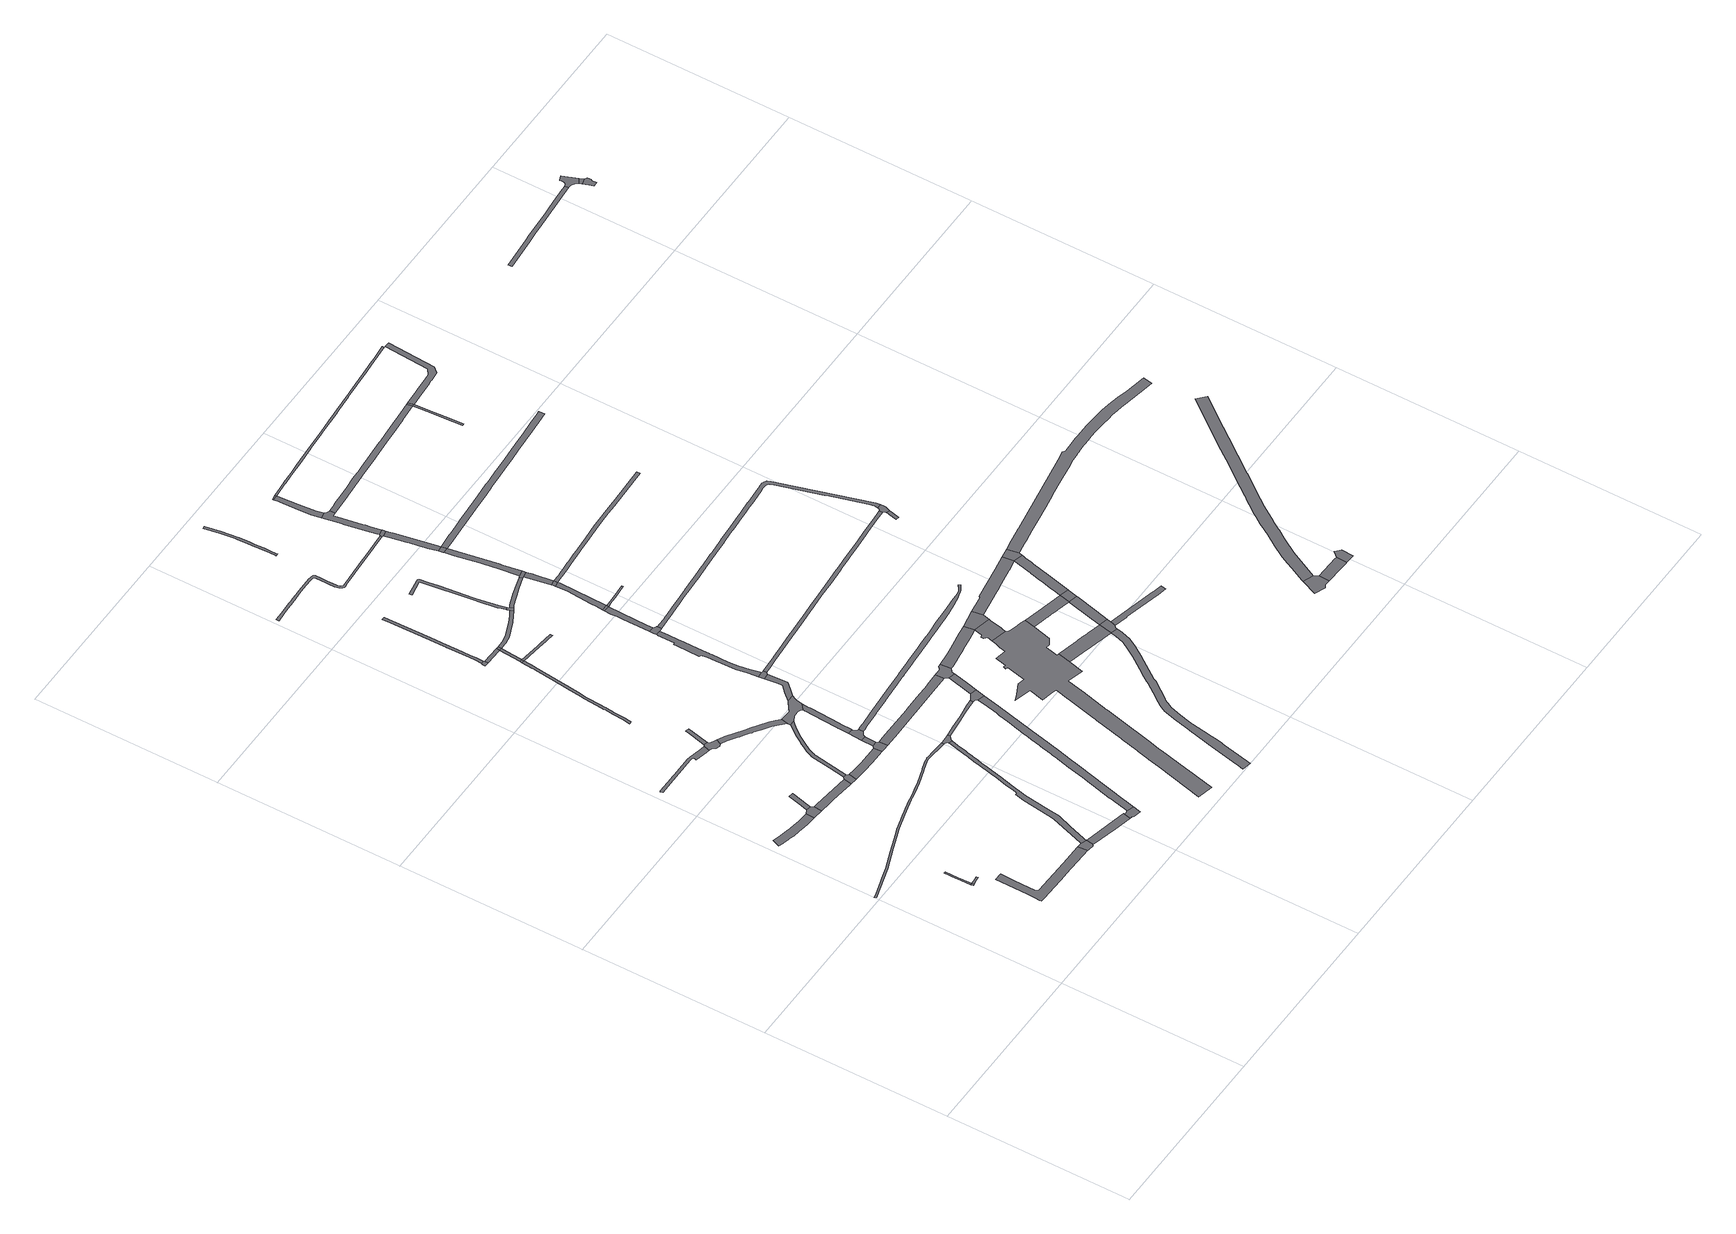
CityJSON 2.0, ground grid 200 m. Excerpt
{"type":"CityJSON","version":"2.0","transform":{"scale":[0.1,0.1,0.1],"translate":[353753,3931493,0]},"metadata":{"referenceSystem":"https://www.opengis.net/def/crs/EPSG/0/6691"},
"CityObjects":{
"road1":{"type":"Road","geometry":[{"type":"MultiSurface","lod":"1","boundaries":[[[0,1,2,3]]]}]},
"road2":{"type":"Road","attributes":{"RoadStructureAttribute.sectionType":"1"},"geometry":[{"type":"MultiSurface","lod":"1","boundaries":[[[4,5,6,7,8,9,0,3]]]}]},
"road3":{"type":"Road","attributes":{"RoadStructureAttribute.sectionType":"1"},"geometry":[{"type":"MultiSurface","lod":"1","boundaries":[[[2,10,11,12,13,3]]]}]},
"road4":{"type":"Road","attributes":{"RoadStructureAttribute.sectionType":"1"},"geometry":[{"type":"MultiSurface","lod":"1","boundaries":[[[14,15,16,17,18,19,20,21,22,23,24,25,26,27,28,29,30,31,32,33,34,35]]]}]},
"road5":{"type":"Road","attributes":{"RoadStructureAttribute.sectionType":"1"},"geometry":[{"type":"MultiSurface","lod":"1","boundaries":[[[36,37,38,39,40,41,42,43,44,45,46,47,48,49,50]]]}]},
"road6":{"type":"Road","geometry":[{"type":"MultiSurface","lod":"1","boundaries":[[[51,52,53,27,26,54]]]}]},
"road7":{"type":"Road","attributes":{"RoadStructureAttribute.sectionType":"1"},"geometry":[{"type":"MultiSurface","lod":"1","boundaries":[[[52,55,56,57,58,53]]]}]},
"road8":{"type":"Road","attributes":{"RoadStructureAttribute.sectionType":"1"},"geometry":[{"type":"MultiSurface","lod":"1","boundaries":[[[59,60,61,62,63,64,65,66,67,68,69,70,71,72,73,74,75,76,77,78,79,80,81,82,83,84,85,86,87,88,89,90,91,92,93,94,95,96,97,98,99,100,101,102,103,104,105,106,107,108,109,110,111]]]}]},
"road9":{"type":"Road","attributes":{"RoadStructureAttribute.sectionType":"1"},"geometry":[{"type":"MultiSurface","lod":"1","boundaries":[[[112,113,114,115,116,117,118,119,120,121,122,123,124,125,126,127,128,129,130,131]]]}]},
"road10":{"type":"Road","attributes":{"RoadStructureAttribute.sectionType":"1"},"geometry":[{"type":"MultiSurface","lod":"1","boundaries":[[[132,133,134,135,136,137,138,139,140,141,142,51,54]]]}]},
"road11":{"type":"Road","geometry":[{"type":"MultiSurface","lod":"1","boundaries":[[[143,144,145,146,147,50,49,148]]]}]},
"road12":{"type":"Road","geometry":[{"type":"MultiSurface","lod":"1","boundaries":[[[141,140,149,150,151,152]]]}]},
"road13":{"type":"Road","attributes":{"RoadStructureAttribute.sectionType":"1"},"geometry":[{"type":"MultiSurface","lod":"1","boundaries":[[[145,153,154,155,156,157,158,146]]]}]},
"road14":{"type":"Road","geometry":[{"type":"MultiSurface","lod":"1","boundaries":[[[159,160,161,162,163,164,165,166,120,119,167,168,169]]]}]},
"road15":{"type":"Road","attributes":{"RoadStructureAttribute.sectionType":"1"},"geometry":[{"type":"MultiSurface","lod":"1","boundaries":[[[164,170,171,172,173,165]]]}]},
"road16":{"type":"Road","attributes":{"RoadStructureAttribute.sectionType":"1"},"geometry":[{"type":"MultiSurface","lod":"1","boundaries":[[[174,175,176,150,149,177,178,179,180,181,182,183,184]]]}]},
"road17":{"type":"Road","attributes":{"RoadStructureAttribute.sectionType":"1"},"geometry":[{"type":"MultiSurface","lod":"1","boundaries":[[[185,186,187,188,189,190,191,192,193,194,195,196,197,198,199,200,201,202,203,204,205,206,207,208,209,210,211,212,213,214,215,216,217,218,219,220,221,222,223,224,225,226,227,228,229,230,231,232,233,147,146]]]}]},
"road18":{"type":"Road","geometry":[{"type":"MultiSurface","lod":"1","boundaries":[[[234,155,154,235,236,237,238,239,240]]]}]},
"road19":{"type":"Road","attributes":{"RoadStructureAttribute.sectionType":"1"},"geometry":[{"type":"MultiSurface","lod":"1","boundaries":[[[151,241,242,243,244,245,246,247,248,249,250,251,252,253,254,255,256,257,258,259,260,152]]]}]},
"road20":{"type":"Road","attributes":{"RoadStructureAttribute.sectionType":"1"},"geometry":[{"type":"MultiSurface","lod":"1","boundaries":[[[160,261,262,263,264,265,266,267,268,269,270,271,272,273,274,275,276,277,278,279,161]]]}]},
"road21":{"type":"Road","geometry":[{"type":"MultiSurface","lod":"1","boundaries":[[[183,280,281,282,283,284,285,184]]]}]},
"road22":{"type":"Road","attributes":{"RoadStructureAttribute.sectionType":"1"},"geometry":[{"type":"MultiSurface","lod":"1","boundaries":[[[286,285,284,287]]]}]},
"road23":{"type":"Road","geometry":[{"type":"MultiSurface","lod":"1","boundaries":[[[288,289,290,291,292,293,294]]]}]},
"road24":{"type":"Road","geometry":[{"type":"MultiSurface","lod":"1","boundaries":[[[295,296,297,298,299,300,301,302,303,304,305,306,307,308,309,286,287]]]}]},
"road25":{"type":"Road","attributes":{"RoadStructureAttribute.sectionType":"1"},"geometry":[{"type":"MultiSurface","lod":"1","boundaries":[[[310,311,312,313,314,315,316,317,318,319,320,321,322,323,324,325,326,327,328,329,330,331,332,333,334,335,336,337,338,339,340,341,342,343,344,345,346,339]]]}]},
"road26":{"type":"Road","attributes":{"RoadStructureAttribute.sectionType":"1"},"geometry":[{"type":"MultiSurface","lod":"1","boundaries":[[[347,348,349,288,294]]]}]},
"road27":{"type":"Road","geometry":[{"type":"MultiSurface","lod":"1","boundaries":[[[346,350,310,339]]]}]},
"road28":{"type":"Road","attributes":{"RoadStructureAttribute.sectionType":"1"},"geometry":[{"type":"MultiSurface","lod":"1","boundaries":[[[289,351,352,353,354,355,356,357,358,359,360,361,362,363,364,365,366,367,368,369,290]]]}]},
"road29":{"type":"Road","attributes":{"RoadStructureAttribute.sectionType":"1"},"geometry":[{"type":"MultiSurface","lod":"1","boundaries":[[[308,370,371,372,373,374,375,376,377,378,379,380,381,382,383,384,385,386,387,309]]]}]},
"road30":{"type":"Road","attributes":{"RoadStructureAttribute.sectionType":"1"},"geometry":[{"type":"MultiSurface","lod":"1","boundaries":[[[350,346,388,389,390,391,348]]]}]},
"road31":{"type":"Road","geometry":[{"type":"MultiSurface","lod":"1","boundaries":[[[392,393,272,271,250,249,394,395,396,397,398,399,400,380,379,401,402,403,404]]]}]},
"road32":{"type":"Road","geometry":[{"type":"MultiSurface","lod":"1","boundaries":[[[405,406,407,408,409,410,411,210,209,412,413,414,415,416,59,111]]]}]},
"road33":{"type":"Road","geometry":[{"type":"MultiSurface","lod":"1","boundaries":[[[348,391,417,418,419,349]]]}]},
"road34":{"type":"Road","attributes":{"RoadStructureAttribute.sectionType":"1"},"geometry":[{"type":"MultiSurface","lod":"1","boundaries":[[[420,421,422,423,424,425,426,427,428,429,430,431,432,433,434,435,436,437,438,439,440,441,442,443,444,445,446,447,240,239,448,449,450,451,452,453,454,455,456,457,458,459,460]]]}]},
"road35":{"type":"Road","attributes":{"RoadStructureAttribute.sectionType":"1"},"geometry":[{"type":"MultiSurface","lod":"1","boundaries":[[[403,461,462,463,464,465,466,467,468,469,470,404]]]}]},
"road36":{"type":"Road","attributes":{"RoadStructureAttribute.sectionType":"1"},"geometry":[{"type":"MultiSurface","lod":"1","boundaries":[[[471,472,473,474,475,476,477,417,391,478,479,480,481,482,483,484,485,486]]]}]},
"road37":{"type":"Road","attributes":{"RoadStructureAttribute.sectionType":"1"},"geometry":[{"type":"MultiSurface","lod":"1","boundaries":[[[487,488,489,490,491,492,493,494,495,496,283,282,497,498,499,500,501,502,503,504]]]}]},
"road38":{"type":"Road","attributes":{"RoadStructureAttribute.sectionType":"1"},"geometry":[{"type":"MultiSurface","lod":"1","boundaries":[[[413,505,506,507,508,509,510,511,512,513,514,414]]]}]},
"road39":{"type":"Road","geometry":[{"type":"MultiSurface","lod":"1","boundaries":[[[515,516,517,466,465,518,519,520]]]}]},
"road40":{"type":"Road","attributes":{"RoadStructureAttribute.sectionType":"1"},"geometry":[{"type":"MultiSurface","lod":"1","boundaries":[[[521,522,523,524,525,526,527,528,529,530,531,532,533,534,535,536,537,538,539,540,541,542,543,544,545,546,547,548,549,550,551,552,553,554,555,556,557,558,559,560,561,562,563,564,565,566,567,568,569,570,571,572,573,574,575,576,577,578,579,580,581,582,583,584,585]]]}]},
"road41":{"type":"Road","attributes":{"RoadStructureAttribute.sectionType":"1"},"geometry":[{"type":"MultiSurface","lod":"1","boundaries":[[[586,587,588,589,590,591,592,593,594,595,596,597,598,599,600,601,602,603,604,605,606,607,608,609,610,611,612,613,614,517,516]]]}]},
"road42":{"type":"Road","attributes":{"RoadStructureAttribute.sectionType":"1"},"geometry":[{"type":"MultiSurface","lod":"1","boundaries":[[[615,616,617,618,619,620,621,622,623,624,625,626,627,628,629,630,631,632,633,634,635,636]]]}]},
"road43":{"type":"Road","geometry":[{"type":"MultiSurface","lod":"1","boundaries":[[[637,636,635,638,471,486,639,640]]]}]},
"road44":{"type":"Road","geometry":[{"type":"MultiSurface","lod":"1","boundaries":[[[641,642,643,644,510,509,645,646,647,648,649,420,460]]]}]},
"road45":{"type":"Road","geometry":[{"type":"MultiSurface","lod":"1","boundaries":[[[650,651,600,599,652,653,654,655,656,657,658]]]}]},
"road46":{"type":"Road","attributes":{"RoadStructureAttribute.sectionType":"1"},"geometry":[{"type":"MultiSurface","lod":"1","boundaries":[[[659,660,661,662,663,664,665,666,667,668,669,670,671,672,673,674,675,676,677,678,679,680,681,682,683]]]}]},
"road47":{"type":"Road","attributes":{"RoadStructureAttribute.sectionType":"1"},"geometry":[{"type":"MultiSurface","lod":"1","boundaries":[[[657,684,685,686,687,688,689,658]]]}]},
"road48":{"type":"Road","attributes":{"RoadStructureAttribute.sectionType":"1"},"geometry":[{"type":"MultiSurface","lod":"1","boundaries":[[[642,641,690,691,692]]]}]},
"road49":{"type":"Road","attributes":{"RoadStructureAttribute.sectionType":"1"},"geometry":[{"type":"MultiSurface","lod":"1","boundaries":[[[693,694,695,696,697,698,699,637,640,700,701,702,703,704,705]]]}]},
"road50":{"type":"Road","geometry":[{"type":"MultiSurface","lod":"1","boundaries":[[[706,686,685,707]]]}]},
"road51":{"type":"Road","geometry":[{"type":"MultiSurface","lod":"1","boundaries":[[[708,709,710,711,712,713,714,715,716,717,718,719,720,721,722,723,724,725,726,727,728,729,730,731,732,733,734,735,736,737,738,739,740,741,742,743,744,745,746,747,748,749,750,751,752,753,754,755,756,757,758,759,760,761,762,763,764,765,766,767,768,769]]]}]},
"road52":{"type":"Road","geometry":[{"type":"MultiSurface","lod":"1","boundaries":[[[692,691,770,771,772,773,774,775,776,487,504]]]}]},
"road53":{"type":"Road","attributes":{"RoadStructureAttribute.sectionType":"1"},"geometry":[{"type":"MultiSurface","lod":"1","boundaries":[[[777,778,779,780,781,782,783,784,706,707,785,786,787,788]]]}]},
"road54":{"type":"Road","attributes":{"RoadStructureAttribute.sectionType":"1"},"geometry":[{"type":"MultiSurface","lod":"1","boundaries":[[[789,790,791,792,793,794,795,796,797,798,799,800,801,802,803,804,805,806,807,808,809,810,811,812,813,814,815,816,817,818,819,820,821,822,823,824,825,826,827,828,829,830,831,832,833,834,835,836,837,838,839,840,841,842,843,844,845,846,847,848,849,850,851,303,302]]]}]},
"road55":{"type":"Road","attributes":{"RoadStructureAttribute.sectionType":"1"},"geometry":[{"type":"MultiSurface","lod":"1","boundaries":[[[852,853,854,855,856,857,858,859,707,685]]]}]},
"road56":{"type":"Road","geometry":[{"type":"MultiSurface","lod":"1","boundaries":[[[787,860,861,862,788]]]}]},
"road57":{"type":"Road","attributes":{"RoadStructureAttribute.sectionType":"1"},"geometry":[{"type":"MultiSurface","lod":"1","boundaries":[[[860,863,864,865,866,861]]]}]},
"road58":{"type":"Road","geometry":[{"type":"MultiSurface","lod":"1","boundaries":[[[867,866,865,868,869,693,705]]]}]},
"road59":{"type":"Road","attributes":{"RoadStructureAttribute.sectionType":"1"},"geometry":[{"type":"MultiSurface","lod":"1","boundaries":[[[870,871,872,873,874,875,876,869,868,877,878,879,880,881]]]}]},
"road60":{"type":"Road","attributes":{"RoadStructureAttribute.sectionType":"1"},"geometry":[{"type":"MultiSurface","lod":"1","boundaries":[[[882,883,884,885,886,887,888,889,890,891,892,893,894,895,896,897,898,899,900,901,902,903,904,905,906,907,908,909,910,911,912,913,914,915,916,917,918,919,920,921,922,923,924,925,926,927,928,929,930,931,932,933]]]}]},
"road61":{"type":"Road","geometry":[{"type":"MultiSurface","lod":"1","boundaries":[[[934,935,936,870,881,937]]]}]},
"road62":{"type":"Road","attributes":{"RoadStructureAttribute.sectionType":"1"},"geometry":[{"type":"MultiSurface","lod":"1","boundaries":[[[938,939,940,941,942,943,944,945,946,947,948,949,950,951,934,937]]]}]},
"road63":{"type":"Road","geometry":[{"type":"MultiSurface","lod":"1","boundaries":[[[584,943,942,952,953,585]]]}]},
"road64":{"type":"Road","geometry":[{"type":"MultiSurface","lod":"1","boundaries":[[[954,955,956,957,772,771,958,959,960,961,962,963,964,965,966,967,968]]]}]},
"road65":{"type":"Road","geometry":[{"type":"MultiSurface","lod":"1","boundaries":[[[952,969,970,971,972,973,974,975,976,977,978,979,980,981,982,983,984,985,986,987,988,953]]]}]},
"road66":{"type":"Road","attributes":{"RoadStructureAttribute.sectionType":"1"},"geometry":[{"type":"MultiSurface","lod":"1","boundaries":[[[989,990,991,992,993,980,979,994,995,996,997,998,999,1000]]]}]},
"road67":{"type":"Road","geometry":[{"type":"MultiSurface","lod":"1","boundaries":[[[1001,1000,999,1002]]]}]},
"road68":{"type":"Road","geometry":[{"type":"MultiSurface","lod":"1","boundaries":[[[1003,1004,1005,1006,1007,1008,713,712,1009,1010,1011,1012,968]]]}]},
"road69":{"type":"Road","attributes":{"RoadStructureAttribute.sectionType":"1"},"geometry":[{"type":"MultiSurface","lod":"1","boundaries":[[[519,1013,1014,1015,1016,1017,1018,1019,1020,1021,1022,1023,1024,1025,1026,1027,1028,1029,1030,1031,1032,1033,1034,1035,1036,1037,1038,1039,1040,1041,1042,1043,1044,1045,1046,1047,1048,1049,1050,1051,1052,1053,1054,1055,1056,1057,1058,1059,520]]]}]},
"road70":{"type":"Road","geometry":[{"type":"MultiSurface","lod":"1","boundaries":[[[1012,1060,1061,954,968]]]}]},
"road71":{"type":"Road","attributes":{"RoadStructureAttribute.sectionType":"1"},"geometry":[{"type":"MultiSurface","lod":"1","boundaries":[[[1062,1063,1064,1065,1066,1067,1068,763,762,1069,1070,1071,1072,906]]]}]},
"road72":{"type":"Road","attributes":{"RoadStructureAttribute.sectionType":"1"},"geometry":[{"type":"MultiSurface","lod":"1","boundaries":[[[1073,1074,1075,1076,1077,1078,1079,1080,1081,1082,1083,1084,1085,1086,1087,1088,1089,1090,1091,1092,1093,1094,1095,1096,1097,1098,1099,1100,1101,1102,1103,1104,1105,1106,1107,1108,1109,1110,653,652,1111,1112,1113,1114,1115,1116,1117,1118,1119,1120,1121,1122,1123,1124,1125,1126,1127,1128,1129,1130,1131,1132,1133,1134,1135,1136,1137,1138,1139,1140,1141,1142,1143,1144,1145,1146,1147,1148,1149,1150,1151,1152,1153,1154,1155,1156]]]}]},
"road73":{"type":"Road","attributes":{"RoadStructureAttribute.sectionType":"1"},"geometry":[{"type":"MultiSurface","lod":"1","boundaries":[[[1157,1158,1159,1160,1161,1162,1163,1164,1165,1166,1167,1168,1169,1170,1171,1172,1173,1174,1175,1176,1177,1178,1179,1180,1181,1182,1183,1184,1185,1186,1187,860,787]]]}]},
"road74":{"type":"Road","geometry":[{"type":"MultiSurface","lod":"1","boundaries":[[[1062,906,905,1188,1189,1190,1191,1192,1193,1194,1195]]]}]},
"road75":{"type":"Road","attributes":{"RoadStructureAttribute.sectionType":"1"},"geometry":[{"type":"MultiSurface","lod":"1","boundaries":[[[768,1196,1197,1198,1199,1200,1201,1202,1203,1204,1205,769]]]}]},
"road76":{"type":"Road","attributes":{"RoadStructureAttribute.sectionType":"1"},"geometry":[{"type":"MultiSurface","lod":"1","boundaries":[[[1206,1207,1208,1203,1209,1210,1211,1212,1062,1195]]]}]},
"road77":{"type":"Road","attributes":{"RoadStructureAttribute.sectionType":"1"},"geometry":[{"type":"MultiSurface","lod":"1","boundaries":[[[1213,1214,1215,1216,1217,1061,1060,1218,1219,1220,1221,1222,1223,1224]]]}]},
"road78":{"type":"Road","attributes":{"RoadStructureAttribute.sectionType":"1"},"geometry":[{"type":"MultiSurface","lod":"1","boundaries":[[[1225,1226,1227,1228,1229,1230,1231,1232,1233,1234,1235,1236,1237,1238,1239,1240,1241,1242,1243,1244,1245,1246,1247,1248,976,975,1249,1250,1251,1252,1253,1254,1255,1256,1257,1258,1259,1260,1225,1261,1262,1263,1264,1265,1266,1267]]]}]},
"road79":{"type":"Road","geometry":[{"type":"MultiSurface","lod":"1","boundaries":[[[1204,1203,1208,1268,1269,1270]]]}]},
"road80":{"type":"Road","attributes":{"RoadStructureAttribute.sectionType":"1"},"geometry":[{"type":"MultiSurface","lod":"1","boundaries":[[[1271,1272,1273,1274,1275,1276,1277,1278,1279,1280,1281,1282,1283,1284,1285,1286,1287,1288,1289,1290,1291,1292,1293,1294,1295,1296,1297,1298,1299,1300,1301,1302,1303,1304,1305,1306,1307,1308,1309,937,881]]]}]},
"road81":{"type":"Road","attributes":{"RoadStructureAttribute.sectionType":"1"},"geometry":[{"type":"MultiSurface","lod":"1","boundaries":[[[1310,1311,1312,1313,1314,1315,1316,1317,1318,1194,1193]]]}]},
"road82":{"type":"Road","attributes":{"RoadStructureAttribute.sectionType":"1"},"geometry":[{"type":"MultiSurface","lod":"1","boundaries":[[[1319,1320,1321,1322,1323,1324,1325,1326,1327,1328,1204,1270,1329,1330,1331,1332,1333,1334,1335,1224]]]}]},
"road83":{"type":"Road","attributes":{"RoadStructureAttribute.sectionType":"1"},"geometry":[{"type":"MultiSurface","lod":"1","boundaries":[[[1336,1337,1338,1339,1340,1341,1342,1343,1344,1345,1346,1347,1348,1349,1350,1351,1352,1353,1354,1355,1356,1357,1002,999,1358,1359,1360,1361,1362,1363,1364,1365,1366,1367,1368,1369,1370,1371,1372,1373,1374,1375,1376,1377,1378,1379,1380,1381]]]}]},
"road84":{"type":"Road","geometry":[{"type":"MultiSurface","lod":"1","boundaries":[[[1213,1224,1335,1382,1383]]]}]},
"road85":{"type":"Road","attributes":{"RoadStructureAttribute.sectionType":"1"},"geometry":[{"type":"MultiSurface","lod":"1","boundaries":[[[1384,1385,1386,1387,1388,1389]]]}]},
"road86":{"type":"Road","geometry":[{"type":"MultiSurface","lod":"1","boundaries":[[[1155,1390,1391,1392,1393,1037,1036,1394,1395,1396,1389,1388,1397,1398,1399,1156]]]}]},
"road87":{"type":"Road","geometry":[{"type":"MultiSurface","lod":"1","boundaries":[[[1400,1226,1225,1267]]]}]},
"road88":{"type":"Road","geometry":[{"type":"MultiSurface","lod":"1","boundaries":[[[1401,1402,1403,1404,1405,1406,1407]]]}]},
"road89":{"type":"Road","attributes":{"RoadStructureAttribute.sectionType":"1"},"geometry":[{"type":"MultiSurface","lod":"1","boundaries":[[[1405,1408,1409,1410,1411,1412,1413,1414,1406]]]}]},
"road90":{"type":"Road","attributes":{"RoadStructureAttribute.sectionType":"1"},"geometry":[{"type":"MultiSurface","lod":"1","boundaries":[[[1415,1416,1417,1418,1419,1420,1421,1422,1423,1424,1425,1426,1427,1428,1429,1430,1400,1267]]]}]},
"road91":{"type":"Road","geometry":[{"type":"MultiSurface","lod":"1","boundaries":[[[1431,1432,1413,1412,1433,1434]]]}]},
"road92":{"type":"Road","attributes":{"RoadStructureAttribute.sectionType":"1"},"geometry":[{"type":"MultiSurface","lod":"1","boundaries":[[[1382,1435,1436,1437,1438,1439,1440,1441,1442,1443,1444,1445,1446,1447,1448,1449,1450,1451,1452,1453,1454,1455,1456,1457,1458,1459,1460,1461,1462,1463,1464,1465,1466,1467,1468,1469,1470,1471,1472,1473,1474,1475,1476,1477,1478,1479,1480,1481,1482,1483,1484,1383]]]}]},
"road93":{"type":"Road","attributes":{"RoadStructureAttribute.sectionType":"1"},"geometry":[{"type":"MultiSurface","lod":"1","boundaries":[[[1485,1486,1487,1488,1489,1490,1491,1492,1493,1494,1495,1496,1497,1498,1499,1500,1501,1502,1503,1504,1505,1506,1507,1508,1509,1510,1511,1512,1513,1514,1515,1516,1517,1518,1519,1520,1521,1522,1523,1524,1525,1526,1527,1528,1529,1530,1531,1532,1533,1534,1535,1536,1537,1538,1401,1407]]]}]},
"road94":{"type":"Road","attributes":{"RoadStructureAttribute.sectionType":"1"},"geometry":[{"type":"MultiSurface","lod":"1","boundaries":[[[1539,1540,1541,1542,1543,1544,1545,1546,1547,1548,1549,1550,1551,1552,1553]]]}]},
"road95":{"type":"Road","geometry":[{"type":"MultiSurface","lod":"1","boundaries":[[[1554,1555,1556,1557,1558,1559,1560,1561,1562,1539,1553,1563,1564,1565,1566,1567]]]}]},
"road96":{"type":"Road","attributes":{"RoadStructureAttribute.sectionType":"1"},"geometry":[{"type":"MultiSurface","lod":"1","boundaries":[[[1554,1567,1568,1569]]]}]},
"road97":{"type":"Road","geometry":[{"type":"MultiSurface","lod":"1","boundaries":[[[1568,1570,1571,1572,1573,1574,1575,1576,1577,1578,1579,1569]]]}]}
},
"vertices":[
[620,1377,0],[626,1353,0],[644,1357,0],[638,1380,0],
[632,1538,0],[631,1668,0],[619,1668,0],[613,1669,0],[614,1537,0],[616,1485,0],
[690,1367,0],[735,1372,0],[732,1390,0],[675,1384,0],
[87,3154,0],[139,3137,0],[173,3128,0],[203,3120,0],[224,3115,0],[277,3102,0],[345,3091,0],[381,3085,0],[421,3079,0],[467,3074,0],[497,3072,0],[504,3071,0],[566,3065,0],[569,3153,0],[534,3157,0],[455,3165,0],[390,3174,0],[339,3182,0],[300,3191,0],[268,3198,0],[189,3217,0],[120,3236,0],
[1306,799,0],[902,809,0],[874,834,0],[877,1072,0],[880,1218,0],[800,1221,0],[794,863,0],[793,795,0],[792,732,0],[792,712,0],[831,711,0],[1180,702,0],[1208,702,0],[1566,693,0],[1556,793,0],
[686,3140,0],[668,3165,0],[619,3177,0],[678,3054,0],
[678,3204,0],[726,3397,0],[678,3409,0],[638,3253,0],
[2009,2569,0],[1863,2578,0],[1798,2582,0],[1771,2584,0],[1760,2581,0],[1716,2575,0],[1632,2546,0],[1619,2542,0],[1458,2490,0],[1362,2466,0],[1328,2458,0],[1264,2445,0],[1237,2439,0],[1233,2438,0],[1117,2409,0],[1049,2392,0],[1043,2391,0],[975,2372,0],[849,2337,0],[798,2317,0],[797,2316,0],[574,2233,0],[375,2159,0],[280,2132,0],[267,2128,0],[208,2111,0],[42,2060,0],[18,2056,0],[8,2056,0],[15,2033,0],[35,2039,0],[378,2141,0],[630,2236,0],[827,2309,0],[834,2311,0],[847,2316,0],[872,2325,0],[1046,2372,0],[1049,2373,0],[1243,2422,0],[1268,2427,0],[1287,2432,0],[1342,2445,0],[1458,2472,0],[1617,2523,0],[1623,2525,0],[1723,2557,0],[1759,2563,0],[1770,2563,0],[1807,2561,0],[1831,2559,0],[1936,2548,0],[2008,2544,0],
[228,4428,0],[580,4429,0],[600,4425,0],[622,4420,0],[614,4385,0],[745,4356,0],[751,4353,0],[777,4346,0],[796,4411,0],[728,4427,0],[615,4453,0],[606,4455,0],[582,4458,0],[482,4458,0],[340,4458,0],[323,4458,0],[231,4458,0],[99,4458,0],[86,4451,0],[99,4428,0],
[697,3052,0],[777,3043,0],[787,3042,0],[809,3040,0],[862,3034,0],[919,3026,0],[993,3018,0],[1095,3007,0],[1120,3004,0],[1129,3090,0],[733,3135,0],
[1640,681,0],[1647,689,0],[1657,689,0],[1667,769,0],[1611,792,0],[1579,688,0],
[1193,2996,0],[1210,3082,0],[1193,3104,0],[1154,3109,0],
[1938,619,0],[2121,574,0],[2139,647,0],[2144,660,0],[1957,704,0],[1932,710,0],
[874,4293,0],[901,4305,0],[928,4360,0],[917,4365,0],[866,4389,0],[854,4416,0],[815,4426,0],[813,4419,0],[796,4340,0],[820,4332,0],[835,4306,0],
[884,4541,0],[912,4654,0],[873,4663,0],[856,4594,0],
[1609,3066,0],[1394,3067,0],[1283,3076,0],[1240,2992,0],[1252,2991,0],[1254,2990,0],[1314,2985,0],[1447,2980,0],[1561,2979,0],[1624,2979,0],[1612,3066,0],
[1673,790,0],[1681,812,0],[1742,992,0],[1795,1151,0],[1817,1308,0],[1846,1523,0],[1860,1582,0],[1873,1633,0],[1890,1704,0],[1930,1876,0],[1931,1881,0],[1935,1895,0],[1974,2064,0],[1984,2106,0],[1986,2115,0],[2000,2172,0],[2014,2233,0],[2016,2240,0],[2031,2302,0],[2037,2326,0],[2043,2352,0],[2056,2410,0],[2059,2425,0],[2061,2431,0],[2081,2500,0],[2042,2511,0],[2039,2485,0],[1993,2302,0],[1984,2264,0],[1981,2250,0],[1961,2166,0],[1954,2137,0],[1942,2086,0],[1936,2058,0],[1926,2019,0],[1920,1994,0],[1908,1940,0],[1900,1905,0],[1870,1781,0],[1846,1681,0],[1840,1654,0],[1833,1636,0],[1832,1633,0],[1813,1636,0],[1789,1533,0],[1747,1239,0],[1737,1166,0],[1616,808,0],[1614,801,0],
[2151,642,0],[2138,570,0],[2140,575,0],[2165,558,0],[2243,539,0],[2264,628,0],[2187,646,0],
[1253,3476,0],[1256,3495,0],[1257,3497,0],[1259,3502,0],[1282,3566,0],[1344,3666,0],[1377,3719,0],[1448,3812,0],[1508,3877,0],[1458,3878,0],[1420,3837,0],[1364,3759,0],[1350,3738,0],[1326,3700,0],[1301,3660,0],[1270,3610,0],[1250,3577,0],[1224,3513,0],[1220,3504,0],[1185,3283,0],
[966,4274,0],[1055,4216,0],[1077,4201,0],[1119,4172,0],[1170,4138,0],[1179,4131,0],[1180,4130,0],[1196,4120,0],[1258,4078,0],[1343,4019,0],[1458,3917,0],[1470,3987,0],[1429,4026,0],[1384,4067,0],[1221,4176,0],[1181,4203,0],[1006,4320,0],[998,4326,0],[997,4326,0],
[1629,2979,0],[1644,2978,0],[1711,2978,0],[1712,3068,0],[1690,3089,0],[1634,3086,0],
[1641,3214,0],[1697,3211,0],
[632,6716,0],[625,6724,0],[595,6724,0],[588,6718,0],[584,6680,0],[592,6679,0],[631,6678,0],
[1701,3229,0],[1704,3236,0],[1709,3241,0],[1715,3247,0],[1723,3252,0],[1731,3258,0],[1740,3263,0],[1743,3264,0],[1740,3314,0],[1730,3314,0],[1729,3314,0],[1718,3323,0],[1710,3337,0],[1705,3360,0],[1649,3363,0],
[803,6411,0],[792,6296,0],[791,6280,0],[789,6260,0],[765,6036,0],[750,5908,0],[746,5880,0],[726,5725,0],[720,5677,0],[705,5484,0],[703,5456,0],[702,5436,0],[692,5348,0],[686,5236,0],[674,5155,0],[701,5152,0],[713,5233,0],[720,5346,0],[722,5367,0],[729,5434,0],[731,5455,0],[733,5479,0],[735,5511,0],[747,5674,0],[761,5778,0],[773,5877,0],[793,6033,0],[818,6284,0],[819,6293,0],[830,6409,0],[1058,6379,0],[1093,6375,0],[1246,6358,0],[1249,6385,0],[1097,6402,0],[1061,6407,0],[834,6436,0],
[801,6673,0],[827,6672,0],[830,6709,0],
[805,6438,0],
[629,6814,0],[627,6870,0],[626,6964,0],[624,7051,0],[625,7100,0],[625,7111,0],[624,7114,0],[623,7126,0],[619,7308,0],[608,7806,0],[580,7806,0],[583,7714,0],[591,7334,0],[595,7138,0],[595,7120,0],[595,7114,0],[598,7011,0],[599,6900,0],[600,6814,0],
[1707,3388,0],[1712,3484,0],[1712,3486,0],[1713,3502,0],[1726,3720,0],[1733,3839,0],[1733,3844,0],[1734,3857,0],[1734,3860,0],[1738,3930,0],[1678,3882,0],[1677,3862,0],[1677,3860,0],[1665,3655,0],[1656,3502,0],[1655,3481,0],[1655,3475,0],[1651,3399,0],
[835,6436,0],[845,6548,0],[855,6651,0],[856,6672,0],
[1687,4051,0],[1590,3981,0],[1519,3886,0],[1555,3905,0],[1567,3909,0],[1587,3912,0],[1631,3910,0],[1646,3906,0],[1660,3902,0],[1749,3997,0],[1756,4018,0],[1777,4056,0],[1700,4060,0],
[2017,2544,0],[2026,2540,0],[2029,2536,0],[2034,2532,0],[2038,2527,0],[2041,2521,0],[2042,2516,0],[2087,2520,0],[2121,2549,0],[2120,2576,0],[2119,2576,0],[2051,2572,0],
[856,6709,0],[836,6709,0],[831,6709,0],
[2651,2570,0],[2651,2565,0],[2622,2445,0],[2598,2339,0],[2587,2295,0],[2585,2287,0],[2562,2195,0],[2541,2109,0],[2540,2103,0],[2527,2050,0],[2511,1985,0],[2497,1929,0],[2487,1887,0],[2461,1778,0],[2457,1764,0],[2452,1743,0],[2426,1634,0],[2420,1610,0],[2413,1580,0],[2369,1402,0],[2327,1226,0],[2304,1134,0],[2285,1053,0],[2283,1047,0],[2242,879,0],[2241,872,0],[2231,832,0],[2190,663,0],[2268,644,0],[2313,843,0],[2314,849,0],[2362,1035,0],[2382,1115,0],[2448,1382,0],[2465,1454,0],[2500,1597,0],[2554,1818,0],[2569,1883,0],[2587,1959,0],[2682,2374,0],[2724,2554,0],
[1790,4070,0],[1841,4124,0],[1902,4189,0],[1893,4308,0],[1886,4403,0],[1825,4394,0],[1832,4335,0],[1841,4258,0],[1840,4210,0],[1778,4144,0],
[1303,6864,0],[1283,6851,0],[1244,6827,0],[1164,6789,0],[1150,6782,0],[1003,6724,0],[927,6710,0],[877,6673,0],[921,6673,0],[928,6673,0],[1011,6687,0],[1089,6718,0],[1161,6746,0],[1192,6762,0],[1259,6796,0],[1322,6833,0],
[2710,3079,0],[2559,3073,0],[2558,3073,0],[2374,3072,0],[2195,3071,0],[2183,3071,0],[2012,3069,0],[1998,3069,0],[1829,3070,0],[1765,3069,0],[1764,2977,0],[1836,2978,0],[2019,2979,0],[2201,2981,0],[2206,2981,0],[2387,2982,0],[2565,2983,0],[2714,2987,0],
[2335,2572,0],[2388,2578,0],[2423,2584,0],[2539,2598,0],[2605,2601,0],[2602,2632,0],[2536,2625,0],[2419,2610,0],[2385,2604,0],[2231,2588,0],
[1897,4459,0],[1879,4464,0],[1817,4457,0],[1892,4415,0],[1906,4425,0],[1904,4460,0],
[1177,8369,0],[1134,8366,0],[756,8341,0],[742,8351,0],[736,8356,0],[731,8363,0],[729,8368,0],[726,8381,0],[724,8402,0],[723,8450,0],[723,8506,0],[724,8593,0],[724,8622,0],[723,8634,0],[722,8639,0],[717,8645,0],[713,8649,0],[708,8652,0],[697,8656,0],[689,8657,0],[653,8659,0],[563,8659,0],[482,8658,0],[419,8656,0],[356,8652,0],[351,8652,0],[342,8651,0],[317,8650,0],[314,8650,0],[289,8649,0],[145,8643,0],[110,8642,0],[55,8640,0],[57,8610,0],[147,8616,0],[226,8619,0],[290,8622,0],[344,8626,0],[353,8627,0],[421,8631,0],[482,8633,0],[563,8634,0],[653,8634,0],[672,8633,0],[677,8632,0],[687,8628,0],[694,8621,0],[698,8611,0],[699,8606,0],[699,8593,0],[698,8506,0],[698,8450,0],[699,8401,0],[701,8377,0],[705,8360,0],[710,8350,0],[718,8339,0],[726,8331,0],[742,8321,0],[757,8321,0],[775,8323,0],[1135,8346,0],[1146,8347,0],[1474,8370,0],[1471,8390,0],
[1852,4578,0],[1836,4692,0],[1827,4802,0],[1826,4978,0],[1826,4997,0],[1826,5002,0],[1824,5054,0],[1824,5080,0],[1824,5138,0],[1824,5281,0],[1824,5346,0],[1821,5450,0],[1820,5502,0],[1819,5544,0],[1770,5544,0],[1770,5530,0],[1763,5531,0],[1767,5348,0],[1767,5346,0],[1747,5346,0],[1747,5295,0],[1747,5062,0],[1767,5054,0],[1775,4989,0],[1776,4939,0],[1777,4800,0],[1786,4687,0],[1799,4601,0],[1803,4569,0],
[1303,6985,0],[1266,7217,0],[1264,7233,0],[1222,7596,0],[1208,7697,0],[1206,7712,0],[1197,7782,0],[1194,7789,0],[1190,7793,0],[1184,7796,0],[1176,7798,0],[1162,7796,0],[989,7767,0],[994,7739,0],[1170,7770,0],[1241,7203,0],[1245,7178,0],[1274,6977,0],[1285,6941,0],[1290,6923,0],[1297,6898,0],[1324,6907,0],
[1334,6884,0],[1299,6887,0],[1336,6842,0],[1353,6852,0],
[2748,2657,0],[2678,2673,0],[2661,2662,0],[2614,2633,0],[2629,2595,0],[2637,2592,0],[2642,2587,0],[2647,2581,0],[2650,2574,0],
[1770,5576,0],[1771,5564,0],[1861,5547,0],[1857,5597,0],[1845,5601,0],[1837,5606,0],[1830,5613,0],[1826,5619,0],[1770,5619,0],
[710,9667,0],[727,9511,0],[729,9488,0],[733,9370,0],[735,9299,0],[735,9293,0],[739,9219,0],[742,9176,0],[742,9079,0],[742,9070,0],[765,9074,0],[769,9074,0],[769,9082,0],[769,9177,0],[767,9208,0],[767,9220,0],[762,9294,0],[762,9303,0],[762,9307,0],[760,9385,0],[756,9489,0],[754,9514,0],[738,9671,0],[705,9836,0],[678,9830,0],
[1823,5694,0],[1834,6112,0],[1771,6115,0],[1767,6039,0],[1768,5979,0],[1769,5911,0],
[2773,2767,0],[2813,2933,0],[2745,2949,0],
[1710,7015,0],[1704,7013,0],[1574,6975,0],[1526,6958,0],[1511,6953,0],[1366,6902,0],[1358,6897,0],[1360,6856,0],[1374,6864,0],[1381,6869,0],[1559,6932,0],[1585,6941,0],[1720,6981,0],
[1772,6138,0],[1835,6135,0],
[3689,2757,0],[3622,2773,0],[3561,2790,0],[3537,2797,0],[3527,2820,0],[3356,2862,0],[3356,2859,0],[3344,2810,0],[3326,2759,0],[3310,2688,0],[3187,2712,0],[3158,2590,0],[3130,2596,0],[3123,2568,0],[3149,2560,0],[3099,2351,0],[3023,2367,0],[2899,2308,0],[2829,2276,0],[2975,2240,0],[3011,2231,0],[2971,2067,0],[3080,2040,0],[3144,2025,0],[3104,1862,0],[3100,1846,0],[3023,1532,0],[3019,1513,0],[3016,1503,0],[2939,1188,0],[2935,1171,0],[2888,977,0],[2884,963,0],[2859,859,0],[2852,829,0],[2818,693,0],[2693,182,0],[2860,144,0],[2932,458,0],[2936,476,0],[3007,792,0],[3014,821,0],[3040,926,0],[3091,1133,0],[3095,1150,0],[3095,1151,0],[3172,1465,0],[3177,1488,0],[3179,1495,0],[3256,1809,0],[3260,1825,0],[3299,1987,0],[3301,1993,0],[3472,1950,0],[3511,2110,0],[3545,2250,0],[3522,2255,0],[3556,2392,0],[3593,2386,0],[3664,2431,0],[3713,2627,0],[3742,2744,0],
[2822,2970,0],[2857,2999,0],[2844,3110,0],[2816,3107,0],[2790,3083,0],[2742,3080,0],[2736,3080,0],
[1798,6546,0],[1794,6483,0],[1780,6268,0],[1777,6254,0],[1775,6208,0],[1774,6188,0],[1774,6178,0],[1774,6176,0],[1835,6150,0],[1847,6657,0],[1846,6678,0],[1794,6666,0],
[1768,3266,0],[1816,3269,0],[1835,3270,0],[1991,3282,0],[2015,3284,0],[2171,3295,0],[2173,3295,0],[2181,3296,0],[2358,3310,0],[2365,3310,0],[2539,3324,0],[2543,3324,0],[2549,3325,0],[2722,3336,0],[2724,3337,0],[2821,3343,0],[2904,3349,0],[2989,3355,0],[3081,3362,0],[3170,3368,0],[3267,3376,0],[3356,3383,0],[3418,3388,0],[3426,3388,0],[3550,3405,0],[3659,3425,0],[3685,3432,0],[3719,3441,0],[3745,3451,0],[3764,3463,0],[3805,3490,0],[3794,3507,0],[3753,3479,0],[3736,3469,0],[3713,3460,0],[3690,3455,0],[3670,3452,0],[3653,3453,0],[3633,3452,0],[3619,3451,0],[3448,3440,0],[3443,3439,0],[3353,3433,0],[3344,3432,0],[3264,3426,0],[3167,3418,0],[3097,3413,0],[3078,3412,0],[2985,3405,0],[2901,3399,0],[2892,3399,0],[2719,3386,0],[2708,3385,0],[2540,3374,0],[2535,3374,0],[2354,3360,0],[2170,3345,0],[2012,3334,0],[1992,3333,0],[1986,3332,0],[1832,3320,0],[1813,3319,0],[1768,3316,0],
[1864,6116,0],[1871,6116,0],[1963,6120,0],[2124,6133,0],[2122,6151,0],[1962,6137,0],[1864,6134,0],[1852,6134,0],
[1844,6718,0],[1787,6707,0],[1791,6685,0],
[1813,6920,0],[1811,6930,0],[1801,6992,0],[1735,6980,0],
[1729,6981,0],[1794,7032,0],[1728,7021,0],
[1606,7773,0],[1625,7667,0],[1625,7666,0],[1663,7474,0],[1664,7468,0],[1703,7227,0],[1725,7051,0],[1758,7238,0],[1757,7256,0],[1756,7259,0],[1682,7678,0],[1665,7775,0],
[3340,154,0],[3353,219,0],[3376,323,0],[3381,348,0],[3385,363,0],[3397,428,0],[3408,487,0],[3424,590,0],[3448,727,0],[3452,745,0],[3484,883,0],[3522,1005,0],[3552,1063,0],[3576,1100,0],[3581,1106,0],[3653,1201,0],[3732,1307,0],[3745,1335,0],[3890,1534,0],[3915,1567,0],[4004,1701,0],[4057,1792,0],[4089,1895,0],[4101,1959,0],[4028,1977,0],[4016,1913,0],[3987,1822,0],[3941,1740,0],[3892,1668,0],[3882,1653,0],[3853,1610,0],[3783,1514,0],[3722,1431,0],[3680,1373,0],[3667,1346,0],[3593,1246,0],[3546,1184,0],[3515,1143,0],[3487,1100,0],[3466,1059,0],[3458,1044,0],[3453,1034,0],[3411,903,0],[3373,734,0],[3366,705,0],[3293,389,0],[3289,371,0],[3240,145,0],[3227,84,0],[3214,24,0],[3214,22,0],[3307,2,0],
[1595,7825,0],[1603,7782,0],[1604,7778,0],[1655,7837,0],
[1646,7877,0],[1564,8307,0],[1555,8354,0],[1553,8367,0],[1552,8373,0],[1490,8363,0],[1492,8354,0],[1493,8347,0],[1501,8308,0],[1535,8131,0],[1539,8109,0],[1556,8013,0],[1556,8010,0],[1573,7931,0],
[1545,8410,0],[1484,8399,0],
[3372,3186,0],[3277,3171,0],[3073,3138,0],[3001,3129,0],[2883,2999,0],[2958,3008,0],[3037,3018,0],[3058,3021,0],[3105,3028,0],[3155,3035,0],[3289,3057,0],[3314,3061,0],[3324,3063,0],[3330,3064,0],[3390,3074,0],
[1542,8424,0],[1520,8541,0],[1513,8581,0],[1508,8607,0],[1463,8854,0],[1457,8892,0],[1497,8895,0],[1493,8956,0],[1472,8960,0],[1456,8970,0],[1444,8985,0],[1378,8973,0],[1395,8881,0],[1411,8796,0],[1421,8738,0],[1437,8651,0],[1453,8567,0],[1453,8563,0],[1459,8533,0],[1479,8426,0],
[1342,9420,0],[1343,9408,0],[1349,9270,0],[1351,9245,0],[1359,9074,0],[1436,9007,0],[1425,9066,0],[1407,9248,0],[1402,9297,0],[1396,9384,0],[1391,9474,0],[1338,9470,0],
[1337,9484,0],[1389,9493,0],
[3385,3053,0],[3373,3003,0],[3368,2982,0],[3343,2971,0],[3339,2945,0],[3370,2918,0],[3533,2849,0],[3538,2878,0],[3571,3016,0],[3574,3030,0],
[1984,4431,0],[2089,4438,0],[2097,4439,0],[2276,4452,0],[2407,4462,0],[2456,4466,0],[2463,4466,0],[2639,4480,0],[2813,4493,0],[2821,4494,0],[2862,4497,0],[2893,4500,0],[3005,4508,0],[3183,4520,0],[3362,4533,0],[3371,4533,0],[3395,4535,0],[3543,4546,0],[3553,4547,0],[3724,4559,0],[3871,4570,0],[3912,4574,0],[4093,4587,0],[4204,4595,0],[4202,4630,0],[4091,4622,0],[3909,4609,0],[3795,4600,0],[3721,4594,0],[3540,4581,0],[3368,4568,0],[3359,4568,0],[3353,4567,0],[3180,4555,0],[3002,4542,0],[2890,4534,0],[2867,4533,0],[2859,4532,0],[2818,4529,0],[2644,4515,0],[2637,4514,0],[2453,4501,0],[2441,4500,0],[2278,4488,0],[2274,4487,0],[2099,4474,0],[2086,4473,0],
[3593,3107,0],[3574,3220,0],
[4061,2125,0],[3918,2160,0],[3902,2163,0],[3862,2173,0],[3791,2190,0],[3779,2193,0],[3564,2245,0],[3679,2067,0],[3696,2063,0],[3715,2058,0],[3986,1988,0],
[4272,4714,0],[4000,5638,0],[4000,5639,0],[3984,5685,0],[3972,5719,0],[3951,5732,0],[3929,5738,0],[3928,5739,0],[3891,5741,0],[3858,5736,0],[3822,5734,0],[3748,5728,0],[3650,5720,0],[3645,5720,0],[3511,5709,0],[3455,5705,0],[3304,5694,0],[3275,5692,0],[3107,5679,0],[3094,5678,0],[2931,5666,0],[2914,5664,0],[2898,5663,0],[2747,5651,0],[2729,5650,0],[2554,5638,0],[2551,5638,0],[2387,5626,0],[2377,5625,0],[2368,5625,0],[2278,5618,0],[2185,5611,0],[2013,5598,0],[2006,5597,0],[1969,5595,0],[1894,5593,0],[1873,5594,0],[1864,5596,0],[2009,5558,0],[2018,5558,0],[2188,5572,0],[2197,5572,0],[2281,5579,0],[2371,5585,0],[2416,5588,0],[2426,5589,0],[2553,5598,0],[2559,5598,0],[2732,5610,0],[2737,5611,0],[2750,5611,0],[2902,5623,0],[2917,5624,0],[2931,5626,0],[3097,5639,0],[3108,5639,0],[3274,5652,0],[3278,5652,0],[3307,5654,0],[3449,5664,0],[3458,5665,0],[3514,5669,0],[3599,5676,0],[3653,5680,0],[3752,5688,0],[3825,5694,0],[3870,5697,0],[3885,5698,0],[3909,5697,0],[3921,5696,0],[3928,5694,0],[3934,5691,0],[3938,5689,0],[3942,5686,0],[3947,5680,0],[3951,5673,0],[3956,5662,0],[3966,5631,0],[4103,5166,0],[4108,5148,0],[4225,4752,0],[4233,4698,0],[4230,4664,0],[4277,4668,0],
[1867,6679,0],[1922,6683,0],[1930,6683,0],[2041,6691,0],[2104,6696,0],[2233,6706,0],[2287,6710,0],[2306,6712,0],[2468,6724,0],[2650,6739,0],[2770,6743,0],[2837,6745,0],[2945,6749,0],[3356,6764,0],[3429,6767,0],[3428,6802,0],[3022,6787,0],[2943,6784,0],[2793,6779,0],[2765,6778,0],[2658,6774,0],[2647,6774,0],[2465,6759,0],[2305,6747,0],[2285,6745,0],[2231,6741,0],[2128,6733,0],[2101,6731,0],[2038,6726,0],[1953,6720,0],[1927,6718,0],
[4107,1976,0],[4110,1984,0],[4116,1992,0],[4122,1997,0],[4129,1999,0],[4133,2000,0],[4147,2058,0],[4158,2101,0],
[3840,2599,0],[3890,2585,0],[3894,2584,0],[3931,2575,0],[3951,2570,0],[4001,2558,0],[4015,2555,0],[4157,2521,0],[4185,2635,0],[3911,2702,0],
[4192,2243,0],[4251,2484,0],[4254,2497,0],[4153,2504,0],[4141,2452,0],[4098,2280,0],[4062,2132,0],
[4310,3351,0],[4144,3324,0],[3921,3288,0],[3775,3264,0],[3764,3251,0],[3745,3132,0],[3910,3159,0],[3929,3162,0],[4017,3176,0],[4196,3206,0],[4200,3206,0],[4330,3228,0],
[3035,9010,0],[3023,9068,0],[2849,9056,0],[2848,9056,0],[2765,9050,0],[2672,9042,0],[2660,9041,0],[2498,9029,0],[2490,9029,0],[2480,9028,0],[2478,9028,0],[2297,9015,0],[2295,9015,0],[2118,9002,0],[2116,9002,0],[2055,8998,0],[1984,8993,0],[1936,8990,0],[1934,8989,0],[1836,8980,0],[1757,8974,0],[1755,8974,0],[1596,8963,0],[1579,8962,0],[1737,8913,0],[1753,8914,0],[1959,8930,0],[2012,8933,0],[2052,8936,0],[2291,8954,0],[2306,8955,0],[2505,8970,0],[2563,8975,0],[2699,8985,0],[2831,8994,0],[2832,8995,0],[3049,8817,0],[3059,8678,0],[3073,8488,0],[3093,8489,0],[3082,8648,0],[3071,8800,0],[3055,9011,0],
[4267,2548,0],[4274,2577,0],[4282,2611,0],
[1734,7781,0],[1935,7796,0],[2043,7804,0],[2224,7817,0],[2395,7830,0],[2517,7839,0],[2573,7843,0],[2638,7848,0],[2795,7859,0],[2940,7870,0],[3074,7880,0],[3352,7900,0],[3478,7910,0],[3507,7912,0],[3552,7915,0],[3601,7919,0],[3595,7981,0],[3565,7979,0],[3477,7972,0],[3448,7970,0],[3290,7958,0],[3118,7946,0],[3106,7945,0],[3068,7942,0],[2926,7932,0],[2759,7921,0],[2745,7920,0],[2631,7911,0],[2571,7906,0],[2563,7906,0],[2549,7905,0],[2384,7892,0],[2381,7892,0],[2196,7878,0],[2021,7865,0],[2017,7865,0],[1846,7852,0],[1822,7850,0],[1694,7840,0],
[4275,1965,0],[4285,1963,0],[4392,1937,0],[4679,1868,0],[4681,1867,0],[4773,1845,0],[4787,1903,0],[4681,1929,0],[4679,1929,0],
[4320,3187,0],[4291,3066,0],[4279,3018,0],[4278,3015,0],[4270,2983,0],[4253,2911,0],[4239,2856,0],[4215,2756,0],[4213,2748,0],[4201,2698,0],[4300,2685,0],[4345,2868,0],[4392,3061,0],[4400,3090,0],[4418,3163,0],[4424,3192,0],[4427,3204,0],
[3525,9652,0],[3358,9638,0],[3313,9634,0],[3189,9625,0],[3064,9615,0],[2985,9610,0],[2953,9607,0],[2814,9597,0],[2807,9596,0],[2616,9582,0],[2565,9578,0],[2450,9570,0],[2438,9569,0],[2316,9560,0],[2255,9556,0],[2083,9544,0],[1895,9530,0],[1817,9525,0],[1712,9517,0],[1571,9507,0],[1568,9507,0],[1398,9493,0],[1569,9489,0],[1572,9489,0],[1714,9499,0],[1818,9507,0],[1896,9512,0],[1897,9512,0],[2068,9525,0],[2084,9526,0],[2257,9538,0],[2318,9542,0],[2443,9551,0],[2448,9551,0],[2451,9552,0],[2567,9560,0],[2619,9564,0],[2808,9579,0],[2816,9580,0],[2922,9587,0],[2988,9592,0],[3004,9593,0],[3066,9597,0],[3174,9605,0],[3315,9616,0],[3526,9634,0],
[4438,3245,0],[4417,3369,0],
[4215,4529,0],[4195,4442,0],[4229,4434,0],[4252,4534,0],[4256,4547,0],[4222,4558,0],
[4228,4651,0],[4222,4641,0],[4215,4634,0],[4206,4630,0],[4212,4589,0],[4219,4577,0],[4222,4567,0],[4275,4605,0],[4280,4642,0],[4279,4644,0],
[3042,9070,0],
[5534,820,0],[5459,644,0],[5570,597,0],[5603,617,0],[5665,614,0],[5670,729,0],[5644,774,0],
[5738,611,0],[5779,610,0],[5878,605,0],[5931,603,0],[5952,602,0],[5958,717,0],[5938,718,0],
[3111,9015,0],[3212,9023,0],[3334,9032,0],[3392,9037,0],[3404,9037,0],[3487,9044,0],[3508,9045,0],[3512,9046,0],[3564,9109,0],[3596,9627,0],[3541,9631,0],[3508,9145,0],[3443,9100,0],[3397,9096,0],[3230,9084,0],[3210,9082,0],
[6049,740,0],[6010,775,0],[6057,596,0],[6065,729,0],
[4452,3247,0],[4560,3265,0],[4604,3272,0],[4676,3284,0],[4696,3287,0],[4697,3287,0],[4740,3294,0],[4913,3322,0],[5063,3346,0],[5230,3374,0],[5272,3381,0],[5390,3399,0],[5454,3410,0],[5636,3438,0],[5702,3447,0],[5770,3453,0],[5803,3456,0],[5815,3457,0],[5852,3460,0],[5918,3463,0],[5931,3463,0],[5986,3465,0],[6052,3464,0],[6119,3463,0],[6187,3461,0],[6254,3456,0],[6320,3450,0],[6388,3444,0],[6454,3434,0],[6519,3424,0],[6574,3414,0],[6853,3362,0],[6925,3348,0],[6945,3451,0],[6721,3492,0],[6604,3520,0],[6521,3538,0],[6391,3558,0],[6322,3566,0],[6243,3571,0],[6148,3576,0],[5989,3577,0],[5950,3576,0],[5899,3575,0],[5772,3568,0],[5740,3590,0],[5638,3569,0],[4699,3415,0],[4697,3415,0],[4484,3380,0],
[5800,1089,0],[5905,1258,0],[5968,1355,0],[5977,1369,0],[6023,1440,0],[6038,1463,0],[6086,1537,0],[6148,1632,0],[6149,1633,0],[6206,1707,0],[6210,1713,0],[6217,1723,0],[6260,1779,0],[6420,1987,0],[6423,1992,0],[6508,2104,0],[6565,2177,0],[6571,2185,0],[6684,2333,0],[6713,2371,0],[6802,2487,0],[7019,2769,0],[7059,2821,0],[6968,2902,0],[6847,2743,0],[6835,2728,0],[6812,2697,0],[6715,2571,0],[6602,2426,0],[6588,2407,0],[6469,2249,0],[6389,2145,0],[6360,2107,0],[6241,1952,0],[6171,1860,0],[6145,1826,0],[6118,1792,0],[6096,1761,0],[6056,1708,0],[6021,1658,0],[5998,1626,0],[5941,1542,0],[5929,1523,0],[5913,1496,0],[5880,1440,0],[5875,1432,0],[5845,1386,0],[5827,1358,0],[5794,1307,0],[5789,1298,0],[5695,1147,0],[5655,1067,0],[5620,996,0],[5539,832,0],
[6156,9303,0],[6110,9300,0],[5933,9286,0],[5839,9278,0],[5754,9271,0],[5573,9258,0],[5434,9248,0],[5378,9244,0],[5029,9213,0],[5030,9171,0],[5380,9202,0],[5487,9212,0],[5576,9218,0],[5757,9232,0],[6165,9265,0],
[6308,9243,0],[6250,9403,0],[6193,9383,0],[6197,9363,0],[6197,9352,0],[6197,9339,0],[6194,9328,0],[6186,9318,0],[6177,9309,0],[6178,9264,0],[6187,9262,0],[6203,9254,0],[6231,9237,0],[6254,9212,0],
[6270,9180,0],[6328,9199,0],
[6290,9120,0],[6307,9071,0],[6356,9077,0],[6350,9120,0],[6350,9129,0],[6354,9135,0],[6360,9140,0],[6355,9182,0],[6346,9185,0],[6335,9191,0]
]}
